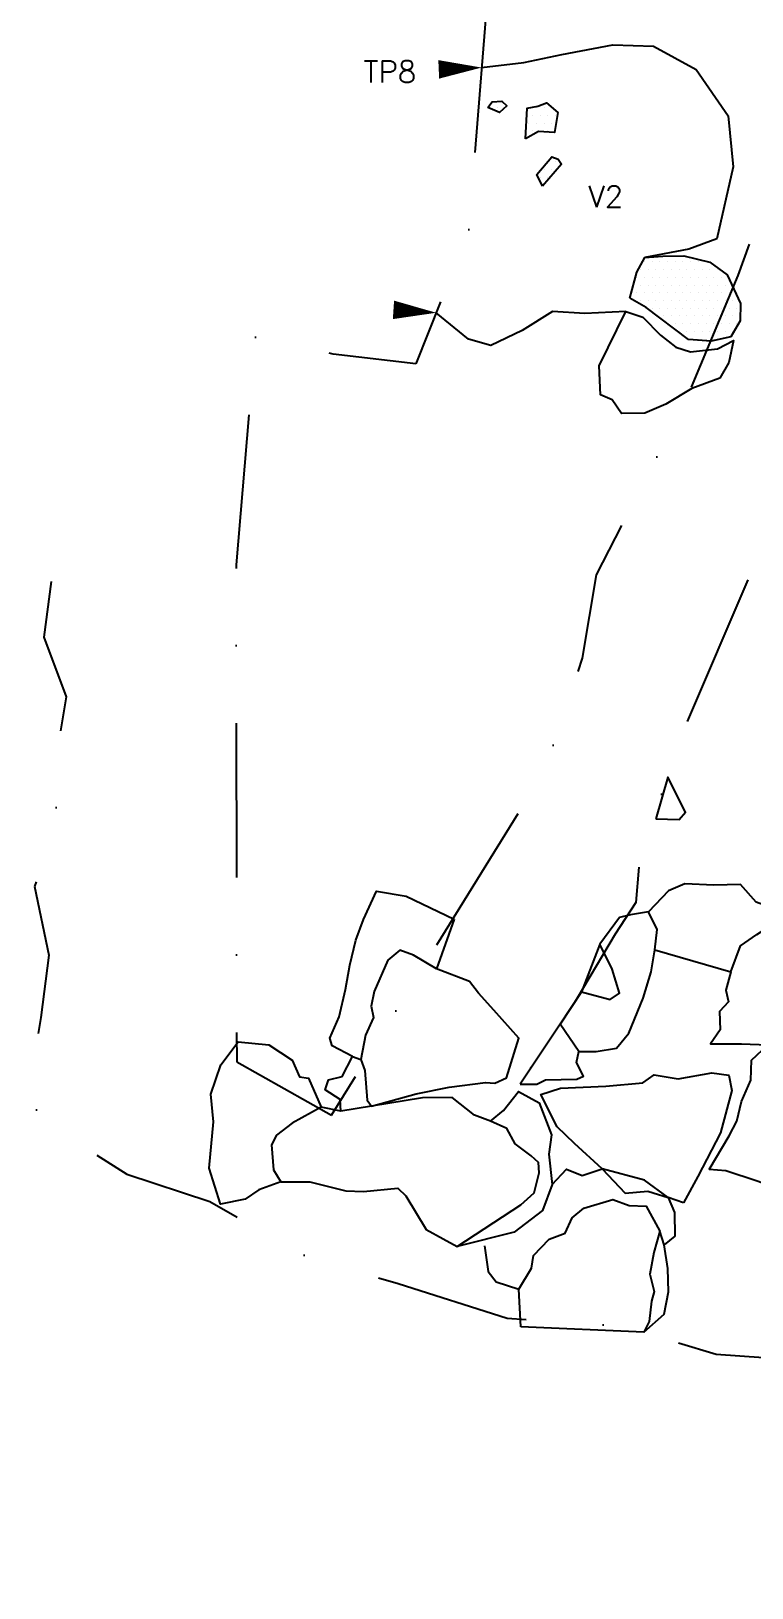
# Model space of a CAD drawing. Header units: metres. Extents: x -899 to -510, y -1454 to -1011.
# Drawn here: x -898.8 to -781.9, y -1413.6 to -1161.4 of the extents above; entities that cross this region are included whole.
import ezdxf

# ---------------------------------------------------------------- set-up
doc = ezdxf.new("R2010")
doc.units = ezdxf.units.M
doc.header["$LTSCALE"] = 25
doc.header["$MEASUREMENT"] = 0
doc.linetypes.add('STRICHPUNKTX2', pattern=[2, 1, -0.5, 0, -0.5])
doc.layers.get('0').update_dxf_attribs({"linetype": 'CONTINUOUS'})
for name, color, linetype in [('BEFUND', 1, 'CONTINUOUS'), ('BEFUNDSCHRAFF', 1, 'CONTINUOUS'), ('GRABUNGSGRENZE', 3, 'STRICHPUNKTX2'), ('STEINE', 4, 'CONTINUOUS'), ('STEINESCHRAFF', 4, 'CONTINUOUS'), ('TPROFIL', 3, 'CONTINUOUS')]:
    doc.layers.add(name, color=color, linetype=linetype)
doc.styles.get("Standard").update_dxf_attribs({"font": 'txt.shx'})

# ---------------------------------------------------------------- blocks, each defined once
blk = doc.blocks.new('*X2')
at = {"color": 0}
for p, q in [((-824.375, -1173.75), (-824.375, -1173.75)), ((-823.125, -1173.75), (-823.125, -1173.75)), ((-817.5, -1175), (-817.5, -1175)), ((-816.875, -1173.75), (-816.875, -1173.75)), ((-816.25, -1175), (-816.25, -1175)), ((-815.625, -1173.75), (-815.625, -1173.75)), ((-815, -1175), (-815, -1175)), ((-814.375, -1173.75), (-814.375, -1173.75)), ((-813.75, -1175), (-813.75, -1175)), ((-818.125, -1176.25), (-818.125, -1176.25)), ((-817.5, -1177.5), (-817.5, -1177.5)), ((-816.875, -1176.25), (-816.875, -1176.25)), ((-816.25, -1177.5), (-816.25, -1177.5)), ((-815.625, -1176.25), (-815.625, -1176.25)), ((-815, -1177.5), (-815, -1177.5)), ((-814.375, -1176.25), (-814.375, -1176.25)), ((-815, -1182.5), (-815, -1182.5)), ((-813.75, -1182.5), (-813.75, -1182.5)), ((-816.25, -1185), (-816.25, -1185)), ((-815.625, -1183.75), (-815.625, -1183.75)), ((-815, -1185), (-815, -1185)), ((-814.375, -1183.75), (-814.375, -1183.75)), ((-800, -1200), (-800, -1200)), ((-799.375, -1198.75), (-799.375, -1198.75)), ((-798.75, -1200), (-798.75, -1200)), ((-798.125, -1198.75), (-798.125, -1198.75)), ((-797.5, -1200), (-797.5, -1200)), ((-796.875, -1198.75), (-796.875, -1198.75)), ((-796.25, -1200), (-796.25, -1200)), ((-795.625, -1198.75), (-795.625, -1198.75)), ((-795, -1200), (-795, -1200)), ((-794.375, -1198.75), (-794.375, -1198.75)), ((-793.75, -1200), (-793.75, -1200)), ((-793.125, -1198.75), (-793.125, -1198.75)), ((-792.5, -1200), (-792.5, -1200)), ((-791.875, -1198.75), (-791.875, -1198.75)), ((-791.25, -1200), (-791.25, -1200)), ((-790.625, -1198.75), (-790.625, -1198.75)), ((-790, -1200), (-790, -1200)), ((-789.375, -1198.75), (-789.375, -1198.75)), ((-788.75, -1200), (-788.75, -1200)), ((-787.5, -1200), (-787.5, -1200)), ((-800.625, -1201.25), (-800.625, -1201.25)), ((-800, -1202.5), (-800, -1202.5)), ((-799.375, -1201.25), (-799.375, -1201.25)), ((-798.75, -1202.5), (-798.75, -1202.5)), ((-798.125, -1201.25), (-798.125, -1201.25)), ((-797.5, -1202.5), (-797.5, -1202.5)), ((-796.875, -1201.25), (-796.875, -1201.25)), ((-796.25, -1202.5), (-796.25, -1202.5)), ((-795.625, -1201.25), (-795.625, -1201.25)), ((-795, -1202.5), (-795, -1202.5)), ((-794.375, -1201.25), (-794.375, -1201.25)), ((-793.75, -1202.5), (-793.75, -1202.5)), ((-793.125, -1201.25), (-793.125, -1201.25)), ((-792.5, -1202.5), (-792.5, -1202.5)), ((-791.875, -1201.25), (-791.875, -1201.25)), ((-791.25, -1202.5), (-791.25, -1202.5)), ((-790.625, -1201.25), (-790.625, -1201.25)), ((-790, -1202.5), (-790, -1202.5)), ((-789.375, -1201.25), (-789.375, -1201.25)), ((-788.75, -1202.5), (-788.75, -1202.5)), ((-788.125, -1201.25), (-788.125, -1201.25)), ((-787.5, -1202.5), (-787.5, -1202.5)), ((-786.875, -1201.25), (-786.875, -1201.25)), ((-786.25, -1202.5), (-786.25, -1202.5)), ((-800.625, -1203.75), (-800.625, -1203.75)), ((-800, -1205), (-800, -1205)), ((-799.375, -1203.75), (-799.375, -1203.75)), ((-798.75, -1205), (-798.75, -1205)), ((-798.125, -1203.75), (-798.125, -1203.75)), ((-797.5, -1205), (-797.5, -1205)), ((-796.875, -1203.75), (-796.875, -1203.75)), ((-796.25, -1205), (-796.25, -1205)), ((-795.625, -1203.75), (-795.625, -1203.75)), ((-795, -1205), (-795, -1205)), ((-794.375, -1203.75), (-794.375, -1203.75)), ((-793.75, -1205), (-793.75, -1205)), ((-793.125, -1203.75), (-793.125, -1203.75)), ((-792.5, -1205), (-792.5, -1205)), ((-791.875, -1203.75), (-791.875, -1203.75)), ((-791.25, -1205), (-791.25, -1205)), ((-790.625, -1203.75), (-790.625, -1203.75)), ((-790, -1205), (-790, -1205)), ((-789.375, -1203.75), (-789.375, -1203.75)), ((-788.75, -1205), (-788.75, -1205)), ((-788.125, -1203.75), (-788.125, -1203.75)), ((-787.5, -1205), (-787.5, -1205)), ((-786.875, -1203.75), (-786.875, -1203.75)), ((-786.25, -1205), (-786.25, -1205)), ((-785.625, -1203.75), (-785.625, -1203.75)), ((-785, -1205), (-785, -1205)), ((-798.125, -1206.25), (-798.125, -1206.25)), ((-796.875, -1206.25), (-796.875, -1206.25)), ((-796.25, -1207.5), (-796.25, -1207.5)), ((-795.625, -1206.25), (-795.625, -1206.25)), ((-795, -1207.5), (-795, -1207.5)), ((-794.375, -1206.25), (-794.375, -1206.25)), ((-793.75, -1207.5), (-793.75, -1207.5)), ((-793.125, -1206.25), (-793.125, -1206.25)), ((-792.5, -1207.5), (-792.5, -1207.5)), ((-791.875, -1206.25), (-791.875, -1206.25)), ((-791.25, -1207.5), (-791.25, -1207.5)), ((-790.625, -1206.25), (-790.625, -1206.25)), ((-790, -1207.5), (-790, -1207.5)), ((-789.375, -1206.25), (-789.375, -1206.25)), ((-788.75, -1207.5), (-788.75, -1207.5)), ((-788.125, -1206.25), (-788.125, -1206.25)), ((-787.5, -1207.5), (-787.5, -1207.5)), ((-786.875, -1206.25), (-786.875, -1206.25)), ((-786.25, -1207.5), (-786.25, -1207.5)), ((-785.625, -1206.25), (-785.625, -1206.25)), ((-785, -1207.5), (-785, -1207.5)), ((-784.375, -1206.25), (-784.375, -1206.25)), ((-795.625, -1208.75), (-795.625, -1208.75)), ((-794.375, -1208.75), (-794.375, -1208.75)), ((-793.75, -1210), (-793.75, -1210)), ((-793.125, -1208.75), (-793.125, -1208.75)), ((-792.5, -1210), (-792.5, -1210)), ((-791.875, -1208.75), (-791.875, -1208.75)), ((-791.25, -1210), (-791.25, -1210)), ((-790.625, -1208.75), (-790.625, -1208.75)), ((-790, -1210), (-790, -1210)), ((-789.375, -1208.75), (-789.375, -1208.75)), ((-788.75, -1210), (-788.75, -1210)), ((-788.125, -1208.75), (-788.125, -1208.75)), ((-787.5, -1210), (-787.5, -1210)), ((-786.875, -1208.75), (-786.875, -1208.75)), ((-786.25, -1210), (-786.25, -1210)), ((-785.625, -1208.75), (-785.625, -1208.75)), ((-785, -1210), (-785, -1210)), ((-784.375, -1208.75), (-784.375, -1208.75)), ((-791.875, -1211.25), (-791.875, -1211.25)), ((-790.625, -1211.25), (-790.625, -1211.25)), ((-789.375, -1211.25), (-789.375, -1211.25)), ((-788.125, -1211.25), (-788.125, -1211.25))]:
    blk.add_line(p, q, dxfattribs=at)
blk = doc.blocks.new('PFEIL')
at = {"layer": 'TPROFIL'}
blk.add_lwpolyline([(0, 0, 0, 3, 0), (6.54, -2.37, 3, 3, 0)], format="xyseb", dxfattribs=at)

msp = doc.modelspace()

# ---------------------------------------------------------------- linework, layer by layer
at = {"layer": 'BEFUND'}
for points in [[(-825.76, -1167.26), (-818.89, -1166.45), (-812.74, -1165.16), (-804.5, -1163.56), (-797.88, -1163.8), (-790.95, -1167.6), (-785.79, -1175.07), (-784.95, -1183.32), (-787.62, -1195.03), (-792.14, -1196.67), (-799.27, -1198.06)], [(-802.35, -1206.78), (-809.02, -1207.1), (-814.26, -1206.81), (-819.19, -1209.87), (-824.28, -1212.28), (-827.89, -1211.27), (-833.11, -1206.99)]]:
    msp.add_lwpolyline(points, dxfattribs=at)
at = {"layer": 'GRABUNGSGRENZE', "flags": 128}
for points in [[(-865.47, -1328.39), (-850.12, -1337.01), (-834.86, -1312.38), (-815.65, -1281.43), (-809.38, -1262.94), (-807.13, -1249.45), (-792.54, -1220.95), (-784.14, -1200.93), (-769.18, -1159.61), (-752.88, -1123.17), (-738.48, -1101.14), (-718.02, -1060.06), (-800.81, -1011.15)], [(-838.27, -1013.08), (-836.98, -1042.09), (-834.49, -1100.72), (-836.15, -1127.71), (-837.17, -1147.72), (-824.78, -1154.96), (-827.88, -1193.96), (-836.43, -1215.26), (-849.82, -1213.72), (-862.41, -1210.7), (-865.57, -1247.81), (-865.47, -1328.39)], [(-701.41, -1067.71), (-701.41, -1067.71), (-726.34, -1112.82), (-747.49, -1162.55), (-755.14, -1174.64), (-763.88, -1200.77), (-771.86, -1225.28), (-795.39, -1280.11), (-798.16, -1291.11), (-800.09, -1294.17), (-800.73, -1302.57), (-804.08, -1307.67), (-810.26, -1318.07), (-815.13, -1325.52), (-824.51, -1338.47)], [(-895.54, -1250.54), (-896.74, -1259.55), (-893.1, -1269.21), (-894.86, -1279.4), (-894.73, -1289.63), (-898.27, -1299.97), (-895.95, -1311.06), (-897.25, -1321.19), (-898.8, -1331.12), (-897.72, -1337.33), (-883.29, -1346.56), (-869.84, -1351), (-854.14, -1359.92), (-839.26, -1364.31), (-821.63, -1369.92), (-802.8, -1371.19), (-787.72, -1375.74), (-775.6, -1376.57), (-759.96, -1380.15), (-748.61, -1382), (-737.35, -1386.25), (-729.09, -1391.32), (-721.39, -1395.78), (-714.16, -1397.9), (-707.59, -1398.08), (-707.59, -1398.08), (-699.49, -1400.66), (-691.34, -1402.98), (-677.23, -1407.78), (-668.21, -1410.3), (-657.57, -1412.36), (-651.71, -1412.4), (-643.57, -1411.82), (-634.31, -1408.94), (-630.7, -1407.71), (-630.7, -1407.71), (-626.16, -1413.61)]]:
    msp.add_lwpolyline(points, dxfattribs=at)
at = {"layer": 'STEINE'}
for points in [[(-824.73, -1173.75), (-824.02, -1172.83), (-822.49, -1172.72), (-821.68, -1173.48), (-822.84, -1174.56), (-824.73, -1173.75)], [(-818.66, -1178.82), (-818.37, -1173.83), (-816.64, -1173.52), (-815.26, -1172.96), (-813.38, -1174.53), (-813.93, -1177.79), (-816.52, -1177.64), (-818.66, -1178.82)], [(-815.89, -1186.5), (-816.81, -1184.57), (-814.38, -1181.71), (-813.36, -1182.12), (-812.79, -1182.93), (-815.89, -1186.5)], [(-801.74, -1204.64), (-800.58, -1200.41), (-799.27, -1198.06), (-796.37, -1197.8), (-792.96, -1197.74), (-788.78, -1198.8), (-785.92, -1200.83), (-783.77, -1205.51), (-783.82, -1208.31), (-785.34, -1210.91), (-788.54, -1211.58), (-792.21, -1211.33), (-799.09, -1206.16), (-801.74, -1204.64)], [(-802.35, -1206.78), (-799.6, -1207.69), (-796.74, -1210.63), (-794.24, -1212.56), (-791.9, -1213.32), (-787.52, -1212.85), (-784.93, -1211.47), (-785.68, -1215.03), (-787.15, -1217.58), (-791.68, -1219.27), (-795.9, -1221.78), (-799.3, -1223.26), (-803.07, -1223.32), (-804.6, -1221.09), (-806.49, -1220.28), (-806.7, -1215.59), (-802.35, -1206.78)], [(-797.51, -1289.02), (-793.74, -1289.12), (-792.68, -1287.89), (-795.59, -1282.25), (-797.51, -1289.02)], [(-846.68, -1327.53), (-850, -1325.76), (-850.36, -1324.54), (-848.84, -1321.07), (-847.83, -1316.64), (-847.13, -1312.72), (-846.17, -1308.64), (-844.91, -1305.33), (-842.78, -1300.74), (-838, -1301.55), (-830.2, -1305.24)], [(-797.66, -1310.2), (-785.33, -1313.78), (-783.76, -1309.55), (-781.12, -1307.71), (-775.94, -1304.44), (-781.24, -1302.47), (-783.79, -1299.63), (-788.11, -1299.74), (-792.8, -1299.55), (-795.44, -1300.68), (-798.69, -1304.09)], [(-809.99, -1326.72), (-807.19, -1326.72), (-803.88, -1326.15), (-801.9, -1323.75), (-799.57, -1318.04), (-798.26, -1313.76), (-797.66, -1310.2), (-797.31, -1306.94), (-798.69, -1304.09), (-801.59, -1304.56), (-803.42, -1304.97), (-806.57, -1309.31), (-809.55, -1317), (-813, -1322.25)], [(-785.33, -1313.78), (-786.14, -1316.74), (-785.73, -1318.62), (-787.2, -1320.2), (-787.09, -1323.2), (-788.66, -1325.45), (-783.62, -1325.43), (-779.34, -1325.63), (-770.44, -1325.55), (-769.69, -1319.34), (-769.04, -1313.64), (-768.14, -1308.85), (-767.48, -1305.95), (-770.39, -1303.72), (-772.99, -1303.01), (-775.94, -1304.44)], [(-830.2, -1305.24), (-833.08, -1313.29)], [(-844.69, -1329.76), (-844.33, -1334.6), (-843.61, -1335.56), (-836.39, -1333.56), (-831.04, -1332.48), (-825.14, -1331.7), (-823.61, -1331.85), (-821.73, -1330.98), (-819.71, -1324.56), (-823.75, -1319.99), (-826.25, -1317.25), (-827.73, -1315.37), (-833.08, -1313.29), (-836.8, -1311.06), (-838.99, -1310.3), (-840.97, -1311.89), (-843.2, -1316.98), (-843.65, -1319.33), (-843.29, -1321.16), (-844.56, -1324.06), (-845.36, -1327.98)], [(-809.55, -1317), (-804.92, -1318.26), (-803.39, -1317.24), (-804.57, -1313.37), (-806.57, -1309.31)], [(-819.49, -1331.99), (-816.79, -1331.98), (-815.42, -1331.27), (-810.33, -1331.2), (-809.26, -1330.69), (-810.39, -1328.46), (-809.99, -1326.72), (-813, -1322.25), (-819.49, -1331.99)], [(-858.29, -1347.82), (-861.9, -1349.1), (-864.09, -1350.63), (-868.11, -1351.41), (-869.95, -1345.61), (-869.21, -1338.07), (-869.68, -1333.59), (-868.06, -1328.86), (-865.22, -1325.13), (-860.28, -1325.63), (-856.46, -1328.11), (-855.28, -1330.81), (-853.85, -1331.01), (-851.75, -1335.74)], [(-788.86, -1345.81), (-785.62, -1340.35), (-784.4, -1338.01), (-783.6, -1334.8), (-782.13, -1331.34), (-781.99, -1328.08), (-779.34, -1325.63), (-775.78, -1327.71), (-771.34, -1329.93), (-764.67, -1330.48), (-765.48, -1331.7), (-768.22, -1336.19), (-769.74, -1340.62), (-770.74, -1345.15), (-774.29, -1350.15), (-781.07, -1347.72), (-786.16, -1346.01), (-788.86, -1345.81)], [(-848.6, -1336.34), (-848.7, -1334.46), (-851.15, -1332.89), (-850.59, -1331.26), (-848.36, -1330.74), (-846.68, -1327.53), (-845.36, -1327.98), (-844.69, -1329.76)], [(-793.02, -1351.22), (-795.52, -1350.36), (-799.34, -1347.52), (-806.22, -1345.7), (-810.71, -1341.59), (-813.52, -1338.9), (-816.13, -1333.66), (-812.97, -1332.64), (-805.59, -1332.31), (-799.59, -1331.79), (-797.76, -1330.46), (-793.89, -1331.11), (-788.44, -1330.13), (-785.69, -1330.53), (-785.18, -1333.02), (-787.05, -1339.9), (-790.69, -1346.93), (-793.02, -1351.22)], [(-851.75, -1335.74), (-856.48, -1338.3), (-859.02, -1340.24), (-859.83, -1341.82), (-859.52, -1345.89), (-858.29, -1347.82), (-856, -1347.81), (-853.61, -1347.81), (-847.75, -1349.27), (-844.9, -1349.36), (-839.35, -1348.84), (-838.02, -1350.06), (-834.75, -1355.55), (-832, -1357.07), (-829.71, -1358.28), (-819.39, -1351.54), (-817.21, -1349.6), (-816.4, -1346.34), (-816.51, -1344.66), (-817.73, -1343.59), (-820.33, -1341.66), (-821.66, -1339.17), (-824.31, -1338.01), (-826.91, -1337), (-830.53, -1334.16), (-835.32, -1334.22), (-843.61, -1335.56), (-848.6, -1336.34), (-851.75, -1335.74)], [(-824.31, -1338.01), (-822.23, -1336.27), (-819.79, -1333.16), (-816.43, -1334.99), (-814.43, -1340.22), (-814.88, -1343.33), (-814.31, -1348.27), (-815.88, -1352.44), (-820.5, -1355.97), (-829.71, -1358.28)], [(-814.31, -1348.27), (-812.02, -1345.77), (-809.48, -1346.78), (-806.22, -1345.7), (-802.5, -1349.66), (-798.78, -1349.3), (-795.52, -1350.36), (-794.5, -1352.8), (-794.43, -1356.62), (-796.16, -1358.04)], [(-819.39, -1371.29), (-819.71, -1365.18), (-817.68, -1361.82), (-817.33, -1359.73), (-814.79, -1357.13), (-812.2, -1356.15), (-811.09, -1353.65), (-809.21, -1352.07), (-804.48, -1350.69), (-801.83, -1351.65), (-799.08, -1351.74), (-796.88, -1355.81), (-797.84, -1359.27), (-798.49, -1362.78), (-797.77, -1365.58), (-798.23, -1367.16), (-798.57, -1370.42), (-799.43, -1372.15), (-819.39, -1371.29)], [(-799.43, -1372.15), (-796.18, -1369.24), (-795.43, -1365.63), (-795.59, -1361.86), (-796.16, -1358.04), (-796.88, -1355.81)], [(-825.28, -1358.17), (-824.71, -1362.34), (-823.38, -1364.02), (-819.71, -1365.18)]]:
    msp.add_lwpolyline(points, dxfattribs=at)

# ---------------------------------------------------------------- block references
at = {"layer": 'STEINESCHRAFF'}
msp.add_blockref('*X2', (0, 0), dxfattribs=at)
at = {"layer": 'TPROFIL'}
for p, rotation in [((-825.76, -1167.26), 202.3340719032622), ((-833.11, -1206.99), 196.0654898196861)]:
    msp.add_blockref('PFEIL', p, dxfattribs=dict(at, rotation=rotation))

# ---------------------------------------------------------------- texts
at = {"layer": 'BEFUNDSCHRAFF'}
msp.add_text('V2', height=3.5, dxfattribs=at).set_placement((-808.49, -1189.9))
at = {"layer": 'TPROFIL'}
msp.add_text('TP8', height=3.5, dxfattribs=at).set_placement((-844.9, -1169.68))

doc.saveas('drawing.dxf')
